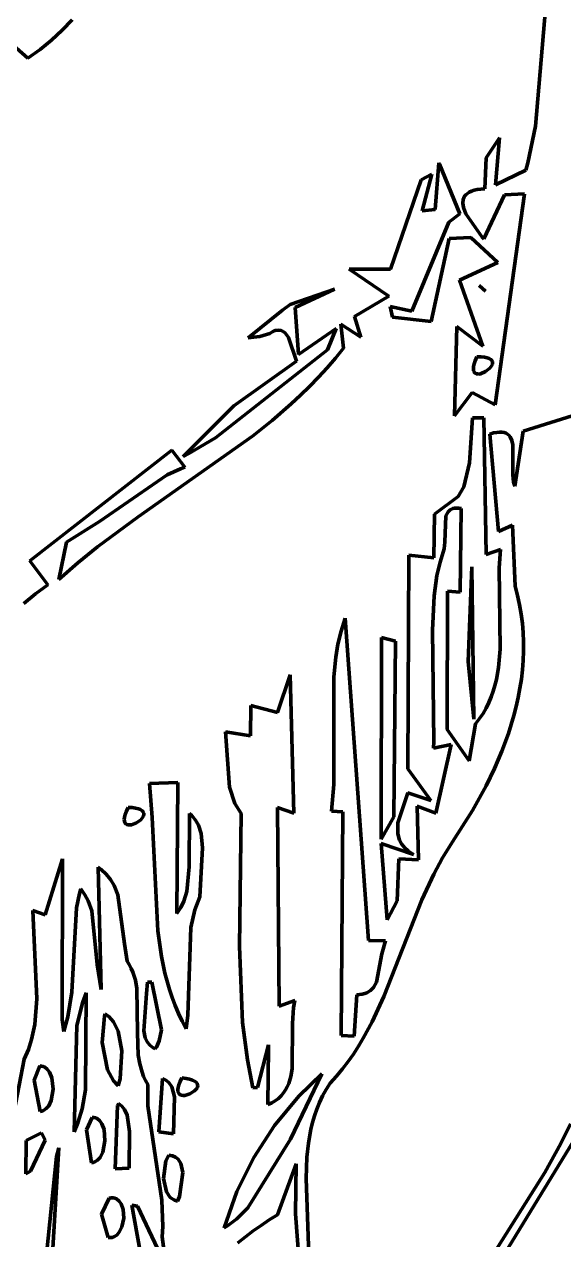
# Model space of a CAD drawing. Header units: millimetres. Extents: x 0 to 11.1, y 0 to 17.3.
# Drawn here: x 6.107 to 6.688, y 8.573 to 9.881 of the extents above; entities that cross this region are included whole.
import ezdxf

# ---------------------------------------------------------------- set-up
doc = ezdxf.new("R2010")
doc.units = ezdxf.units.MM
doc.layers.add('color#010101ff', color=7, linetype='CONTINUOUS', lineweight=100)
doc.layers.add('color#ffffffff', color=7, linetype='CONTINUOUS', lineweight=100)

msp = doc.modelspace()

# ---------------------------------------------------------------- linework, layer by layer
at = {"layer": 'color#010101ff'}
for p, q in [((6.6575, 9.7717), (6.6733, 9.9577)), ((6.1107, 9.8449), (6.0367, 9.9095)), ((6.1586, 9.8861), (6.1477, 9.8748)), ((6.1361, 9.8641), (6.1239, 9.8541)), ((6.1477, 9.8748), (6.1361, 9.8641)), ((6.1239, 9.8541), (6.1107, 9.8449)), ((6.6491, 9.732), (6.6575, 9.7717)), ((6.6041, 9.7376), (6.6187, 9.7589)), ((6.6187, 9.7589), (6.6144, 9.7085)), ((6.6028, 9.7042), (6.6041, 9.7376)), ((6.5341, 9.7139), (6.5456, 9.72)), ((6.5456, 9.72), (6.5352, 9.6805)), ((6.5495, 9.6821), (6.5534, 9.732)), ((6.5534, 9.732), (6.554, 9.7306)), ((6.554, 9.7306), (6.5759, 9.6771)), ((6.6144, 9.7085), (6.6469, 9.7242)), ((6.6469, 9.7242), (6.6491, 9.732)), ((6.5013, 9.6178), (6.5341, 9.7139)), ((6.5795, 9.6926), (6.5801, 9.6944)), ((6.5801, 9.6944), (6.5811, 9.6962)), ((6.5811, 9.6962), (6.5824, 9.6978)), ((6.5824, 9.6978), (6.5841, 9.6992)), ((6.5841, 9.6992), (6.5861, 9.7005)), ((6.5861, 9.7005), (6.5886, 9.7016)), ((6.5886, 9.7016), (6.5914, 9.7026)), ((6.5914, 9.7026), (6.5947, 9.7033)), ((6.5947, 9.7033), (6.5985, 9.7039)), ((6.5985, 9.7039), (6.6028, 9.7042)), ((6.6239, 9.6977), (6.6016, 9.6503)), ((6.6139, 9.4716), (6.6455, 9.6988)), ((6.6455, 9.6988), (6.6239, 9.6977)), ((6.5352, 9.6805), (6.5495, 9.6821)), ((6.5791, 9.6886), (6.5795, 9.6926)), ((6.5797, 9.6842), (6.5791, 9.6886)), ((6.5822, 9.6772), (6.5797, 9.6842)), ((6.5641, 9.6684), (6.5241, 9.5725)), ((6.5759, 9.6771), (6.5641, 9.6684)), ((6.6, 9.6522), (6.5822, 9.6772)), ((6.5451, 9.5614), (6.5646, 9.6506)), ((6.5646, 9.6506), (6.5877, 9.6518)), ((6.5877, 9.6518), (6.617, 9.6248)), ((6.6016, 9.6503), (6.6, 9.6522)), ((6.4569, 9.6177), (6.5013, 9.6178)), ((6.4995, 9.5885), (6.4569, 9.6177)), ((6.617, 9.6248), (6.5755, 9.6057)), ((6.5755, 9.6057), (6.6007, 9.5347)), ((6.3932, 9.5797), (6.4408, 9.5963)), ((6.4408, 9.5963), (6.3985, 9.5766)), ((6.4624, 9.5669), (6.4995, 9.5885)), ((6.5966, 9.6), (6.6035, 9.5939)), ((6.6007, 9.5964), (6.5966, 9.6)), ((6.6035, 9.5939), (6.6007, 9.5964)), ((6.385, 9.5736), (6.3932, 9.5797)), ((6.3985, 9.5766), (6.4023, 9.5259)), ((6.5241, 9.5725), (6.5008, 9.5776)), ((6.5008, 9.5776), (6.5034, 9.5662)), ((6.3481, 9.5438), (6.385, 9.5736)), ((6.4692, 9.5447), (6.4624, 9.5669)), ((6.5034, 9.5662), (6.5451, 9.5614)), ((6.3733, 9.5499), (6.3713, 9.5486)), ((6.3753, 9.5509), (6.3733, 9.5499)), ((6.3771, 9.5516), (6.3753, 9.5509)), ((6.3805, 9.5521), (6.3771, 9.5516)), ((6.3835, 9.5517), (6.3805, 9.5521)), ((6.3873, 9.5494), (6.3835, 9.5517)), ((6.3913, 9.5441), (6.3873, 9.5494)), ((6.4023, 9.5259), (6.4426, 9.5537)), ((6.4426, 9.5537), (6.4335, 9.5308)), ((6.4507, 9.5326), (6.4479, 9.5586)), ((6.4479, 9.5586), (6.4692, 9.5447)), ((6.5726, 9.556), (6.5702, 9.46)), ((6.6007, 9.5347), (6.5726, 9.556)), ((6.3606, 9.5454), (6.3481, 9.5438)), ((6.3713, 9.5486), (6.3606, 9.5454)), ((6.4001, 9.5186), (6.3913, 9.5441)), ((6.4335, 9.5308), (6.3128, 9.4362)), ((6.442, 9.5218), (6.4507, 9.5326)), ((6.5926, 9.5192), (6.5944, 9.5233)), ((6.5944, 9.5233), (6.5988, 9.5233)), ((6.5988, 9.5233), (6.6024, 9.523)), ((6.6024, 9.523), (6.6053, 9.5224)), ((6.3326, 9.4706), (6.4001, 9.5186)), ((6.4238, 9.5013), (6.433, 9.5114)), ((6.433, 9.5114), (6.442, 9.5218)), ((6.5906, 9.5104), (6.5908, 9.5128)), ((6.5908, 9.5084), (6.5906, 9.5104)), ((6.5908, 9.5128), (6.5914, 9.5157)), ((6.5914, 9.5157), (6.5926, 9.5192)), ((6.6082, 9.5111), (6.6035, 9.5074)), ((6.6053, 9.5224), (6.6076, 9.5216)), ((6.6076, 9.5216), (6.6093, 9.5206)), ((6.6103, 9.514), (6.6082, 9.5111)), ((6.6093, 9.5206), (6.6104, 9.5195)), ((6.611, 9.5155), (6.6103, 9.514)), ((6.6104, 9.5195), (6.6111, 9.5182)), ((6.6112, 9.5169), (6.611, 9.5155)), ((6.6111, 9.5182), (6.6112, 9.5169)), ((6.4142, 9.4915), (6.4238, 9.5013)), ((6.5914, 9.5069), (6.5908, 9.5084)), ((6.5923, 9.5059), (6.5914, 9.5069)), ((6.5935, 9.5052), (6.5923, 9.5059)), ((6.5949, 9.5049), (6.5935, 9.5052)), ((6.5964, 9.5048), (6.5949, 9.5049)), ((6.5981, 9.5051), (6.5964, 9.5048)), ((6.6035, 9.5074), (6.5981, 9.5051)), ((6.4044, 9.482), (6.4142, 9.4915)), ((6.5702, 9.46), (6.5893, 9.4849)), ((6.5893, 9.4849), (6.6139, 9.4716)), ((6.278, 9.4162), (6.3326, 9.4706)), ((6.3738, 9.455), (6.3944, 9.4728)), ((6.3944, 9.4728), (6.4044, 9.482)), ((6.5895, 9.4577), (6.5864, 9.4094)), ((6.6018, 9.4577), (6.5895, 9.4577)), ((6.6042, 9.3108), (6.6018, 9.4577)), ((6.7151, 9.4655), (6.6442, 9.4434)), ((6.3525, 9.438), (6.3738, 9.455)), ((6.2297, 9.3511), (6.3525, 9.438)), ((6.3128, 9.4362), (6.284, 9.4192)), ((6.6122, 9.4414), (6.6084, 9.4403)), ((6.6084, 9.4403), (6.6176, 9.3354)), ((6.6156, 9.4421), (6.6122, 9.4414)), ((6.6187, 9.4424), (6.6156, 9.4421)), ((6.6213, 9.4423), (6.6187, 9.4424)), ((6.6237, 9.4419), (6.6213, 9.4423)), ((6.6257, 9.4411), (6.6237, 9.4419)), ((6.6274, 9.4401), (6.6257, 9.4411)), ((6.6289, 9.4387), (6.6274, 9.4401)), ((6.6301, 9.4371), (6.6289, 9.4387)), ((6.6319, 9.4332), (6.6301, 9.4371)), ((6.6329, 9.4285), (6.6319, 9.4332)), ((6.6442, 9.4434), (6.6351, 9.384)), ((6.1127, 9.3039), (6.2657, 9.4229)), ((6.2657, 9.4229), (6.2799, 9.4046)), ((6.284, 9.4192), (6.278, 9.4162)), ((6.633, 9.3965), (6.6329, 9.4285)), ((6.5864, 9.4094), (6.5801, 9.3835)), ((6.2606, 9.3964), (6.188, 9.346)), ((6.275, 9.4028), (6.2606, 9.3964)), ((6.2799, 9.4046), (6.275, 9.4028)), ((6.6338, 9.3885), (6.633, 9.3965)), ((6.5801, 9.3835), (6.574, 9.3731)), ((6.6351, 9.384), (6.6338, 9.3885)), ((6.574, 9.3731), (6.5488, 9.3542)), ((6.5488, 9.3542), (6.548, 9.307)), ((6.561, 9.3523), (6.5632, 9.3567)), ((6.5632, 9.3567), (6.5654, 9.3588)), ((6.5654, 9.3588), (6.5685, 9.3601)), ((6.5685, 9.3601), (6.5703, 9.3605)), ((6.5703, 9.3605), (6.5724, 9.3606)), ((6.5724, 9.3606), (6.5747, 9.3604)), ((6.5747, 9.3604), (6.5773, 9.36)), ((6.5773, 9.36), (6.5764, 9.2701)), ((6.188, 9.346), (6.1525, 9.324)), ((6.1858, 9.3187), (6.2297, 9.3511)), ((6.5598, 9.3238), (6.561, 9.3523)), ((6.6176, 9.3354), (6.6328, 9.3422)), ((6.6328, 9.3422), (6.6354, 9.2766)), ((6.1525, 9.324), (6.1441, 9.2838)), ((6.1646, 9.3016), (6.1858, 9.3187)), ((6.5546, 9.3024), (6.5589, 9.3167)), ((6.5589, 9.3167), (6.5598, 9.3238)), ((6.6198, 9.3159), (6.6042, 9.3108)), ((6.6184, 9.2964), (6.6198, 9.3159)), ((6.1322, 9.278), (6.1127, 9.3039)), ((6.1441, 9.2838), (6.1646, 9.3016)), ((6.5209, 9.31), (6.52, 9.0801)), ((6.548, 9.307), (6.5209, 9.31)), ((6.5513, 9.288), (6.5546, 9.3024)), ((6.5482, 9.2661), (6.5513, 9.288)), ((6.5848, 9.1953), (6.5887, 9.2974)), ((6.5887, 9.2974), (6.591, 9.1334)), ((6.6194, 9.2087), (6.6184, 9.2964)), ((6.1189, 9.2684), (6.1322, 9.278)), ((6.6354, 9.2766), (6.6381, 9.2666)), ((6.1064, 9.258), (6.1189, 9.2684)), ((6.5464, 9.2291), (6.5482, 9.2661)), ((6.5628, 9.2712), (6.5624, 9.1224)), ((6.5764, 9.2701), (6.5628, 9.2712)), ((6.6381, 9.2666), (6.6403, 9.2566)), ((6.6403, 9.2566), (6.642, 9.2465)), ((6.4526, 9.242), (6.4481, 9.2282)), ((6.4777, 8.8951), (6.4526, 9.242)), ((6.642, 9.2465), (6.6433, 9.2365)), ((6.6433, 9.2365), (6.6441, 9.2265)), ((6.4481, 9.2282), (6.4447, 9.2142)), ((6.548, 9.1095), (6.5464, 9.2291)), ((6.6441, 9.2265), (6.6445, 9.2165)), ((6.4447, 9.2142), (6.4423, 9.2001)), ((6.4916, 9.2212), (6.4911, 9.0044)), ((6.5066, 9.2172), (6.4916, 9.2212)), ((6.505, 9.0284), (6.5066, 9.2172)), ((6.6445, 9.2165), (6.6445, 9.2065)), ((6.4423, 9.2001), (6.4401, 9.1788)), ((6.6176, 9.1889), (6.6194, 9.2087)), ((6.6441, 9.1965), (6.6433, 9.1865)), ((6.6445, 9.2065), (6.6441, 9.1965)), ((6.591, 9.1334), (6.5848, 9.1953)), ((6.6153, 9.176), (6.6176, 9.1889)), ((6.6433, 9.1865), (6.6422, 9.1766)), ((6.3931, 9.1811), (6.3797, 9.1406)), ((6.397, 9.0324), (6.3931, 9.1811)), ((6.4401, 9.1788), (6.4401, 9.0632)), ((6.6119, 9.1634), (6.6137, 9.1697)), ((6.6137, 9.1697), (6.6153, 9.176)), ((6.6422, 9.1766), (6.6406, 9.1667)), ((6.6071, 9.1513), (6.6097, 9.1573)), ((6.6097, 9.1573), (6.6119, 9.1634)), ((6.6388, 9.1568), (6.6366, 9.147)), ((6.6406, 9.1667), (6.6388, 9.1568)), ((6.3507, 9.1481), (6.3505, 9.1155)), ((6.3797, 9.1406), (6.3507, 9.1481)), ((6.6009, 9.1396), (6.6042, 9.1454)), ((6.6042, 9.1454), (6.6071, 9.1513)), ((6.6366, 9.147), (6.6341, 9.1373)), ((6.5929, 9.1284), (6.5971, 9.134)), ((6.5971, 9.134), (6.6009, 9.1396)), ((6.6341, 9.1373), (6.6282, 9.118)), ((6.3505, 9.1155), (6.3235, 9.1197)), ((6.3235, 9.1197), (6.3277, 9.0601)), ((6.5624, 9.1224), (6.5858, 9.0885)), ((6.5858, 9.0885), (6.5929, 9.1284)), ((6.6282, 9.118), (6.6211, 9.0989)), ((6.5474, 9.1021), (6.548, 9.1095)), ((6.5666, 9.1063), (6.5474, 9.1021)), ((6.5501, 9.0324), (6.5666, 9.1063)), ((6.6211, 9.0989), (6.6132, 9.0802)), ((6.52, 9.0801), (6.5446, 9.0459)), ((6.6132, 9.0802), (6.6043, 9.0618)), ((6.2722, 9.0651), (6.2417, 9.0643)), ((6.2713, 8.9241), (6.2722, 9.0651)), ((6.2417, 9.0643), (6.2445, 9.0275)), ((6.3277, 9.0601), (6.3336, 9.0425)), ((6.4401, 9.0632), (6.4376, 9.0345)), ((6.5198, 9.0542), (6.5092, 9.0218)), ((6.5446, 9.0459), (6.5198, 9.0542)), ((6.6043, 9.0618), (6.5897, 9.0351)), ((6.3336, 9.0425), (6.3404, 9.0317)), ((6.5315, 8.9821), (6.5301, 9.0396)), ((6.5301, 9.0396), (6.5501, 9.0324)), ((6.2148, 9.028), (6.2146, 9.0255)), ((6.2156, 9.0309), (6.2148, 9.028)), ((6.2168, 9.0344), (6.2156, 9.0309)), ((6.2187, 9.0385), (6.2168, 9.0344)), ((6.2231, 9.0382), (6.2187, 9.0385)), ((6.2268, 9.0377), (6.2231, 9.0382)), ((6.2298, 9.0369), (6.2268, 9.0377)), ((6.2321, 9.036), (6.2298, 9.0369)), ((6.2338, 9.0349), (6.2321, 9.036)), ((6.2325, 9.0252), (6.2347, 9.028)), ((6.235, 9.0336), (6.2338, 9.0349)), ((6.2347, 9.028), (6.2354, 9.0295)), ((6.2356, 9.0323), (6.235, 9.0336)), ((6.2354, 9.0295), (6.2357, 9.0309)), ((6.2357, 9.0309), (6.2356, 9.0323)), ((6.2445, 9.0275), (6.2506, 8.9056)), ((6.2848, 9.032), (6.2846, 8.9744)), ((6.2873, 9.0297), (6.2848, 9.032)), ((6.2914, 9.0247), (6.2873, 9.0297)), ((6.3404, 9.0317), (6.3388, 8.8886)), ((6.3814, 8.8244), (6.3797, 9.0382)), ((6.3797, 9.0382), (6.397, 9.0324)), ((6.4376, 9.0345), (6.4499, 9.0335)), ((6.4499, 9.0335), (6.448, 8.793)), ((6.4911, 9.0044), (6.505, 9.0284)), ((6.5897, 9.0351), (6.5682, 9.0012)), ((6.2146, 9.0255), (6.2148, 9.0235)), ((6.2148, 9.0235), (6.2153, 9.0219)), ((6.2153, 9.0219), (6.2162, 9.0208)), ((6.2162, 9.0208), (6.2174, 9.02)), ((6.2174, 9.02), (6.2188, 9.0196)), ((6.2188, 9.0196), (6.2204, 9.0195)), ((6.2204, 9.0195), (6.2222, 9.0197)), ((6.2222, 9.0197), (6.2277, 9.0217)), ((6.2277, 9.0217), (6.2325, 9.0252)), ((6.2945, 9.0193), (6.2914, 9.0247)), ((6.2974, 9.0105), (6.2945, 9.0193)), ((6.5092, 9.0218), (6.509, 9.01)), ((6.2989, 8.9948), (6.2974, 9.0105)), ((6.5259, 8.9877), (6.4911, 8.9996)), ((6.4911, 8.9996), (6.4976, 8.9174)), ((6.509, 9.01), (6.5109, 9.0033)), ((6.5109, 9.0033), (6.5131, 8.9991)), ((6.5682, 9.0012), (6.5627, 8.9928)), ((6.296, 8.9421), (6.2989, 8.9948)), ((6.5131, 8.9991), (6.5163, 8.9951)), ((6.5163, 8.9951), (6.5206, 8.9913)), ((6.5206, 8.9913), (6.5259, 8.9877)), ((6.5627, 8.9928), (6.5574, 8.9841)), ((6.1482, 8.983), (6.1294, 8.9227)), ((6.1476, 8.8102), (6.1482, 8.983)), ((6.1895, 8.9717), (6.1863, 8.9741)), ((6.1863, 8.9741), (6.1897, 8.8425)), ((6.2846, 8.9744), (6.282, 8.9481)), ((6.5085, 8.9378), (6.5102, 8.9832)), ((6.5102, 8.9832), (6.5315, 8.9821)), ((6.5574, 8.9841), (6.5478, 8.9664)), ((6.1952, 8.9665), (6.1895, 8.9717)), ((6.1999, 8.9607), (6.1952, 8.9665)), ((6.2036, 8.9545), (6.1999, 8.9607)), ((6.5478, 8.9664), (6.5349, 8.9389)), ((6.1677, 8.9509), (6.1662, 8.9458)), ((6.1722, 8.9444), (6.1677, 8.9509)), ((6.2078, 8.9444), (6.2036, 8.9545)), ((6.282, 8.9481), (6.2786, 8.9375)), ((6.1662, 8.9458), (6.163, 8.9302)), ((6.1758, 8.9377), (6.1722, 8.9444)), ((6.1796, 8.927), (6.1758, 8.9377)), ((6.2148, 8.8915), (6.2078, 8.9444)), ((6.2786, 8.9375), (6.2754, 8.9307)), ((6.2907, 8.9281), (6.296, 8.9421)), ((6.5349, 8.9389), (6.494, 8.8349)), ((6.4976, 8.9174), (6.5085, 8.9378)), ((6.1294, 8.9227), (6.1162, 8.9276)), ((6.1162, 8.9276), (6.1205, 8.8324)), ((6.163, 8.9302), (6.1581, 8.8394)), ((6.1853, 8.8692), (6.1796, 8.927)), ((6.2754, 8.9307), (6.2713, 8.9241)), ((6.2864, 8.909), (6.2907, 8.9281)), ((6.283, 8.8149), (6.2864, 8.909)), ((6.2506, 8.9056), (6.2546, 8.8781)), ((6.4959, 8.8948), (6.4777, 8.8951)), ((6.2176, 8.8731), (6.2148, 8.8915)), ((6.3388, 8.8886), (6.342, 8.807)), ((6.4919, 8.8809), (6.4959, 8.8948)), ((6.1897, 8.8425), (6.1853, 8.8692)), ((6.22, 8.8692), (6.2176, 8.8731)), ((6.2221, 8.8652), (6.22, 8.8692)), ((6.2546, 8.8781), (6.2584, 8.8601)), ((6.4862, 8.8504), (6.4919, 8.8809)), ((6.2239, 8.861), (6.2221, 8.8652)), ((6.2265, 8.8524), (6.2239, 8.861)), ((6.2584, 8.8601), (6.2632, 8.8424)), ((6.2282, 8.8435), (6.2265, 8.8524)), ((6.2287, 8.7959), (6.2282, 8.8435)), ((6.2395, 8.8503), (6.2385, 8.8381)), ((6.2441, 8.8505), (6.2395, 8.8503)), ((6.2545, 8.7992), (6.2441, 8.8505)), ((6.4797, 8.8413), (6.4829, 8.8445)), ((6.4829, 8.8445), (6.4862, 8.8504)), ((6.1205, 8.8324), (6.1181, 8.8047)), ((6.1581, 8.8394), (6.1539, 8.8129)), ((6.1698, 8.829), (6.1735, 8.8388)), ((6.1735, 8.8388), (6.1727, 8.7343)), ((6.2385, 8.8381), (6.2356, 8.7979)), ((6.2632, 8.8424), (6.2661, 8.8337)), ((6.2661, 8.8337), (6.2694, 8.8252)), ((6.3982, 8.8306), (6.3814, 8.8244)), ((6.3967, 8.8229), (6.3982, 8.8306)), ((6.4623, 8.7924), (6.4649, 8.8367)), ((6.4649, 8.8367), (6.468, 8.8369)), ((6.468, 8.8369), (6.4709, 8.8373)), ((6.4709, 8.8373), (6.4735, 8.838)), ((6.4735, 8.838), (6.4758, 8.8389)), ((6.4758, 8.8389), (6.4797, 8.8413)), ((6.494, 8.8349), (6.4814, 8.8076)), ((6.1633, 8.8038), (6.1698, 8.829)), ((6.2694, 8.8252), (6.273, 8.8167)), ((6.273, 8.8167), (6.2769, 8.8084)), ((6.3956, 8.806), (6.3967, 8.8229)), ((6.1181, 8.8047), (6.1146, 8.7885)), ((6.1493, 8.7974), (6.1476, 8.8102)), ((6.1539, 8.8129), (6.1493, 8.7974)), ((6.1605, 8.6892), (6.1633, 8.8038)), ((6.1907, 8.7853), (6.1934, 8.8139)), ((6.1934, 8.8139), (6.194, 8.8163)), ((6.194, 8.8163), (6.198, 8.8134)), ((6.198, 8.8134), (6.203, 8.8075)), ((6.203, 8.8075), (6.2079, 8.7975)), ((6.2769, 8.8084), (6.2813, 8.8002)), ((6.2813, 8.8002), (6.283, 8.8149)), ((6.342, 8.807), (6.3471, 8.7666)), ((6.3954, 8.757), (6.3956, 8.806)), ((6.4814, 8.8076), (6.4719, 8.79)), ((6.2079, 8.7975), (6.2121, 8.7766)), ((6.2297, 8.7718), (6.2287, 8.7959)), ((6.2356, 8.7979), (6.2372, 8.7905)), ((6.2372, 8.7905), (6.2392, 8.7862)), ((6.2523, 8.7871), (6.2545, 8.7992)), ((6.448, 8.793), (6.4623, 8.7924)), ((6.1113, 8.778), (6.1069, 8.7676)), ((6.1146, 8.7885), (6.1113, 8.778)), ((6.1965, 8.7559), (6.1907, 8.7853)), ((6.2392, 8.7862), (6.242, 8.7826)), ((6.242, 8.7826), (6.2456, 8.7797)), ((6.2456, 8.7797), (6.2478, 8.7785)), ((6.2478, 8.7785), (6.2492, 8.7805)), ((6.2492, 8.7805), (6.2523, 8.7871)), ((6.3579, 8.7368), (6.3698, 8.7829)), ((6.3697, 8.7793), (6.3692, 8.7186)), ((6.3698, 8.7829), (6.3697, 8.7793)), ((6.4668, 8.7814), (6.4614, 8.773)), ((6.4719, 8.79), (6.4668, 8.7814)), ((6.1069, 8.7676), (6.0959, 8.7116)), ((6.2121, 8.7766), (6.2101, 8.7462)), ((6.2312, 8.7625), (6.2297, 8.7718)), ((6.3471, 8.7666), (6.3529, 8.7365)), ((6.4556, 8.7649), (6.4495, 8.7569)), ((6.4614, 8.773), (6.4556, 8.7649)), ((6.1174, 8.745), (6.1236, 8.7602)), ((6.1236, 8.7602), (6.1255, 8.7601)), ((6.1255, 8.7601), (6.1272, 8.7597)), ((6.1272, 8.7597), (6.1289, 8.759)), ((6.1289, 8.759), (6.1317, 8.7567)), ((6.1317, 8.7567), (6.134, 8.7535)), ((6.134, 8.7535), (6.1365, 8.7474)), ((6.2029, 8.7441), (6.1965, 8.7559)), ((6.2337, 8.7533), (6.2312, 8.7625)), ((6.2354, 8.7489), (6.2337, 8.7533)), ((6.3937, 8.6815), (6.4273, 8.7518)), ((6.394, 8.7488), (6.3954, 8.757)), ((6.4273, 8.7518), (6.4026, 8.7277)), ((6.4495, 8.7569), (6.443, 8.7492)), ((6.1239, 8.7113), (6.1174, 8.745)), ((6.1365, 8.7474), (6.1379, 8.7351)), ((6.2079, 8.7387), (6.2029, 8.7441)), ((6.2101, 8.7462), (6.2079, 8.7387)), ((6.2374, 8.7445), (6.2354, 8.7489)), ((6.2398, 8.7402), (6.2374, 8.7445)), ((6.2399, 8.7173), (6.2398, 8.7402)), ((6.2558, 8.7467), (6.2517, 8.6894)), ((6.2594, 8.745), (6.2558, 8.7467)), ((6.2624, 8.7425), (6.2594, 8.745)), ((6.2658, 8.7376), (6.2624, 8.7425)), ((6.2733, 8.74), (6.2725, 8.7371)), ((6.2747, 8.7433), (6.2733, 8.74)), ((6.2767, 8.7472), (6.2747, 8.7433)), ((6.2812, 8.7466), (6.2767, 8.7472)), ((6.2849, 8.7459), (6.2812, 8.7466)), ((6.2879, 8.7449), (6.2849, 8.7459)), ((6.2902, 8.7439), (6.2879, 8.7449)), ((6.2919, 8.7427), (6.2902, 8.7439)), ((6.293, 8.7414), (6.2919, 8.7427)), ((6.2935, 8.74), (6.293, 8.7414)), ((6.2933, 8.7373), (6.2936, 8.7387)), ((6.2936, 8.7387), (6.2935, 8.74)), ((6.3901, 8.7376), (6.3917, 8.7412)), ((6.3917, 8.7412), (6.394, 8.7488)), ((6.4362, 8.7417), (6.4319, 8.7348)), ((6.443, 8.7492), (6.4362, 8.7417)), ((6.1379, 8.7351), (6.136, 8.7231)), ((6.1727, 8.7343), (6.1691, 8.7139)), ((6.2688, 8.7271), (6.2658, 8.7376)), ((6.2675, 8.6872), (6.2688, 8.7271)), ((6.2725, 8.7371), (6.2722, 8.7347)), ((6.2722, 8.7347), (6.2723, 8.7327)), ((6.2723, 8.7327), (6.2728, 8.7311)), ((6.2728, 8.7311), (6.2737, 8.73)), ((6.2737, 8.73), (6.2748, 8.7291)), ((6.2748, 8.7291), (6.2763, 8.7286)), ((6.2763, 8.7286), (6.2779, 8.7284)), ((6.2779, 8.7284), (6.2796, 8.7285)), ((6.2796, 8.7285), (6.2852, 8.7301)), ((6.2852, 8.7301), (6.2902, 8.7333)), ((6.2902, 8.7333), (6.2926, 8.7359)), ((6.2926, 8.7359), (6.2933, 8.7373)), ((6.3529, 8.7365), (6.3579, 8.7368)), ((6.4026, 8.7277), (6.3764, 8.6961)), ((6.3772, 8.7228), (6.3805, 8.7253)), ((6.3805, 8.7253), (6.3834, 8.7281)), ((6.3834, 8.7281), (6.386, 8.7311)), ((6.386, 8.7311), (6.3882, 8.7343)), ((6.3882, 8.7343), (6.3901, 8.7376)), ((6.4281, 8.7279), (6.4248, 8.7209)), ((6.4319, 8.7348), (6.4281, 8.7279)), ((6.7285, 8.7289), (6.5863, 8.4962)), ((6.1276, 8.7122), (6.1258, 8.7116)), ((6.1306, 8.7142), (6.1276, 8.7122)), ((6.1332, 8.7172), (6.1306, 8.7142)), ((6.136, 8.7231), (6.1332, 8.7172)), ((6.1691, 8.7139), (6.1645, 8.699)), ((6.2047, 8.6494), (6.2072, 8.7176)), ((6.2072, 8.7176), (6.2082, 8.7198)), ((6.2082, 8.7198), (6.2118, 8.7169)), ((6.2118, 8.7169), (6.2147, 8.7133)), ((6.2147, 8.7133), (6.2176, 8.7071)), ((6.255, 8.6158), (6.2399, 8.7173)), ((6.3692, 8.7186), (6.3734, 8.7206)), ((6.3734, 8.7206), (6.3772, 8.7228)), ((6.4218, 8.7138), (6.4193, 8.7066)), ((6.4248, 8.7209), (6.4218, 8.7138)), ((6.1258, 8.7116), (6.1239, 8.7113)), ((6.1645, 8.699), (6.1605, 8.6892)), ((6.1739, 8.6914), (6.1799, 8.7047)), ((6.1799, 8.7047), (6.1819, 8.7046)), ((6.1819, 8.7046), (6.1837, 8.7042)), ((6.1837, 8.7042), (6.1853, 8.7035)), ((6.1853, 8.7035), (6.1882, 8.7012)), ((6.1882, 8.7012), (6.1905, 8.698)), ((6.2176, 8.7071), (6.2201, 8.6897)), ((6.4172, 8.6994), (6.4154, 8.692)), ((6.4193, 8.7066), (6.4172, 8.6994)), ((6.1089, 8.6801), (6.1255, 8.6882)), ((6.1255, 8.6882), (6.1293, 8.6802)), ((6.1791, 8.656), (6.1739, 8.6914)), ((6.1905, 8.698), (6.1928, 8.6918)), ((6.1928, 8.6918), (6.1938, 8.6795)), ((6.2201, 8.6897), (6.22, 8.6503)), ((6.2517, 8.6894), (6.2675, 8.6872)), ((6.3764, 8.6961), (6.354, 8.6617)), ((6.4154, 8.692), (6.4128, 8.6772)), ((6.6846, 8.6767), (6.695, 8.6979)), ((6.1084, 8.6439), (6.1089, 8.6801)), ((6.1293, 8.6802), (6.1137, 8.6469)), ((6.1938, 8.6795), (6.1915, 8.6675)), ((6.3476, 8.6074), (6.3937, 8.6815)), ((6.4128, 8.6772), (6.4112, 8.6621)), ((6.6675, 8.6456), (6.6846, 8.6767)), ((6.1282, 8.5307), (6.1415, 8.6626)), ((6.1442, 8.6721), (6.1357, 8.5297)), ((6.1415, 8.6626), (6.1442, 8.6721)), ((6.1885, 8.6616), (6.1859, 8.6587)), ((6.1915, 8.6675), (6.1885, 8.6616)), ((6.2626, 8.6642), (6.2593, 8.6579)), ((6.2666, 8.6636), (6.2626, 8.6642)), ((6.2699, 8.6621), (6.2666, 8.6636)), ((6.2725, 8.6599), (6.2699, 8.6621)), ((6.2753, 8.6553), (6.2725, 8.6599)), ((6.354, 8.6617), (6.3359, 8.6249)), ((6.4112, 8.6621), (6.4105, 8.6392)), ((6.1137, 8.6469), (6.1084, 8.6439)), ((6.181, 8.6562), (6.1791, 8.656)), ((6.1828, 8.6568), (6.181, 8.6562)), ((6.1859, 8.6587), (6.1828, 8.6568)), ((6.22, 8.6503), (6.2047, 8.6494)), ((6.2593, 8.6579), (6.2567, 8.6389)), ((6.2775, 8.6454), (6.2753, 8.6553)), ((6.3998, 8.6549), (6.3796, 8.5999)), ((6.3988, 8.6011), (6.3998, 8.6549)), ((6.2567, 8.6389), (6.2599, 8.6246)), ((6.2739, 8.6195), (6.2775, 8.6454)), ((6.4105, 8.6392), (6.4138, 8.5462)), ((6.5851, 8.5149), (6.6675, 8.6456)), ((6.2599, 8.6246), (6.2641, 8.6185)), ((6.3359, 8.6249), (6.3221, 8.5859)), ((6.1902, 8.6005), (6.1983, 8.6178)), ((6.1983, 8.6178), (6.2005, 8.6182)), ((6.2005, 8.6182), (6.2026, 8.6181)), ((6.2026, 8.6181), (6.2044, 8.6177)), ((6.2044, 8.6177), (6.2061, 8.617)), ((6.2061, 8.617), (6.209, 8.6148)), ((6.209, 8.6148), (6.2113, 8.6116)), ((6.2113, 8.6116), (6.2134, 8.6056)), ((6.2318, 8.5604), (6.2226, 8.6103)), ((6.2226, 8.6103), (6.2289, 8.6091)), ((6.2289, 8.6091), (6.2597, 8.5438)), ((6.2561, 8.5875), (6.255, 8.6158)), ((6.2641, 8.6185), (6.2685, 8.6156)), ((6.2685, 8.6156), (6.272, 8.6147)), ((6.272, 8.6147), (6.2739, 8.6195)), ((6.3359, 8.5957), (6.3476, 8.6074)), ((6.1973, 8.5757), (6.1902, 8.6005)), ((6.214, 8.5962), (6.2121, 8.587)), ((6.2134, 8.6056), (6.214, 8.5962)), ((6.3258, 8.5882), (6.3359, 8.5957)), ((6.3707, 8.5944), (6.362, 8.5886)), ((6.3796, 8.5999), (6.3707, 8.5944)), ((6.4122, 8.4335), (6.3988, 8.6011)), ((6.2092, 8.5812), (6.2065, 8.5782)), ((6.2121, 8.587), (6.2092, 8.5812)), ((6.2553, 8.5761), (6.2561, 8.5875)), ((6.3221, 8.5859), (6.3258, 8.5882)), ((6.3534, 8.5826), (6.337, 8.5699)), ((6.362, 8.5886), (6.3534, 8.5826)), ((6.1994, 8.5755), (6.1973, 8.5757)), ((6.2014, 8.5757), (6.1994, 8.5755)), ((6.2032, 8.5763), (6.2014, 8.5757)), ((6.2065, 8.5782), (6.2032, 8.5763)), ((6.2597, 8.5438), (6.2553, 8.5761))]:
    msp.add_line(p, q, dxfattribs=at)
at = {"layer": 'color#ffffffff'}
for p, q in [((6.6733, 9.9577), (6.6575, 9.7717)), ((6.0367, 9.9095), (6.1107, 9.8449)), ((6.1477, 9.8748), (6.1586, 9.8861)), ((6.1239, 9.8541), (6.1361, 9.8641)), ((6.1361, 9.8641), (6.1477, 9.8748)), ((6.1107, 9.8449), (6.1239, 9.8541)), ((6.6575, 9.7717), (6.6491, 9.732)), ((6.6187, 9.7589), (6.6041, 9.7376)), ((6.6144, 9.7085), (6.6187, 9.7589)), ((6.6041, 9.7376), (6.6028, 9.7042)), ((6.5456, 9.72), (6.5341, 9.7139)), ((6.5352, 9.6805), (6.5456, 9.72)), ((6.5534, 9.732), (6.5495, 9.6821)), ((6.554, 9.7306), (6.5534, 9.732)), ((6.5759, 9.6771), (6.554, 9.7306)), ((6.6469, 9.7242), (6.6144, 9.7085)), ((6.6491, 9.732), (6.6469, 9.7242)), ((6.5341, 9.7139), (6.5013, 9.6178)), ((6.5801, 9.6944), (6.5795, 9.6926)), ((6.5811, 9.6962), (6.5801, 9.6944)), ((6.5824, 9.6978), (6.5811, 9.6962)), ((6.5841, 9.6992), (6.5824, 9.6978)), ((6.5861, 9.7005), (6.5841, 9.6992)), ((6.5886, 9.7016), (6.5861, 9.7005)), ((6.5914, 9.7026), (6.5886, 9.7016)), ((6.5947, 9.7033), (6.5914, 9.7026)), ((6.5985, 9.7039), (6.5947, 9.7033)), ((6.6028, 9.7042), (6.5985, 9.7039)), ((6.6016, 9.6503), (6.6239, 9.6977)), ((6.6455, 9.6988), (6.6139, 9.4716)), ((6.6239, 9.6977), (6.6455, 9.6988)), ((6.5495, 9.6821), (6.5352, 9.6805)), ((6.5795, 9.6926), (6.5791, 9.6886)), ((6.5791, 9.6886), (6.5797, 9.6842)), ((6.5797, 9.6842), (6.5822, 9.6772)), ((6.5241, 9.5725), (6.5641, 9.6684)), ((6.5641, 9.6684), (6.5759, 9.6771)), ((6.5822, 9.6772), (6.6, 9.6522)), ((6.5646, 9.6506), (6.5451, 9.5614)), ((6.5877, 9.6518), (6.5646, 9.6506)), ((6.617, 9.6248), (6.5877, 9.6518)), ((6.6, 9.6522), (6.6016, 9.6503)), ((6.5013, 9.6178), (6.4569, 9.6177)), ((6.4569, 9.6177), (6.4995, 9.5885)), ((6.5755, 9.6057), (6.617, 9.6248)), ((6.6007, 9.5347), (6.5755, 9.6057)), ((6.4408, 9.5963), (6.3932, 9.5797)), ((6.3985, 9.5766), (6.4408, 9.5963)), ((6.4995, 9.5885), (6.4624, 9.5669)), ((6.5966, 9.6), (6.6007, 9.5964)), ((6.6035, 9.5939), (6.5966, 9.6)), ((6.6007, 9.5964), (6.6035, 9.5939)), ((6.3932, 9.5797), (6.385, 9.5736)), ((6.4023, 9.5259), (6.3985, 9.5766)), ((6.5034, 9.5662), (6.5008, 9.5776)), ((6.5008, 9.5776), (6.5241, 9.5725)), ((6.385, 9.5736), (6.3481, 9.5438)), ((6.4624, 9.5669), (6.4692, 9.5447)), ((6.5451, 9.5614), (6.5034, 9.5662)), ((6.3713, 9.5486), (6.3733, 9.5499)), ((6.3733, 9.5499), (6.3753, 9.5509)), ((6.3753, 9.5509), (6.3771, 9.5516)), ((6.3771, 9.5516), (6.3805, 9.5521)), ((6.3805, 9.5521), (6.3835, 9.5517)), ((6.3835, 9.5517), (6.3873, 9.5494)), ((6.3873, 9.5494), (6.3913, 9.5441)), ((6.4426, 9.5537), (6.4023, 9.5259)), ((6.4335, 9.5308), (6.4426, 9.5537)), ((6.4692, 9.5447), (6.4479, 9.5586)), ((6.4479, 9.5586), (6.4507, 9.5326)), ((6.5702, 9.46), (6.5726, 9.556)), ((6.5726, 9.556), (6.6007, 9.5347)), ((6.3481, 9.5438), (6.3606, 9.5454)), ((6.3606, 9.5454), (6.3713, 9.5486)), ((6.3913, 9.5441), (6.4001, 9.5186)), ((6.3128, 9.4362), (6.4335, 9.5308)), ((6.4507, 9.5326), (6.442, 9.5218)), ((6.5944, 9.5233), (6.5926, 9.5192)), ((6.5988, 9.5233), (6.5944, 9.5233)), ((6.6024, 9.523), (6.5988, 9.5233)), ((6.6053, 9.5224), (6.6024, 9.523)), ((6.4001, 9.5186), (6.3326, 9.4706)), ((6.433, 9.5114), (6.4238, 9.5013)), ((6.442, 9.5218), (6.433, 9.5114)), ((6.5908, 9.5128), (6.5906, 9.5104)), ((6.5906, 9.5104), (6.5908, 9.5084)), ((6.5914, 9.5157), (6.5908, 9.5128)), ((6.5926, 9.5192), (6.5914, 9.5157)), ((6.6035, 9.5074), (6.6082, 9.5111)), ((6.6076, 9.5216), (6.6053, 9.5224)), ((6.6093, 9.5206), (6.6076, 9.5216)), ((6.6082, 9.5111), (6.6103, 9.514)), ((6.6104, 9.5195), (6.6093, 9.5206)), ((6.6103, 9.514), (6.611, 9.5155)), ((6.6111, 9.5182), (6.6104, 9.5195)), ((6.611, 9.5155), (6.6112, 9.5169)), ((6.6112, 9.5169), (6.6111, 9.5182)), ((6.4238, 9.5013), (6.4142, 9.4915)), ((6.5908, 9.5084), (6.5914, 9.5069)), ((6.5914, 9.5069), (6.5923, 9.5059)), ((6.5923, 9.5059), (6.5935, 9.5052)), ((6.5935, 9.5052), (6.5949, 9.5049)), ((6.5949, 9.5049), (6.5964, 9.5048)), ((6.5964, 9.5048), (6.5981, 9.5051)), ((6.5981, 9.5051), (6.6035, 9.5074)), ((6.4142, 9.4915), (6.4044, 9.482)), ((6.5893, 9.4849), (6.5702, 9.46)), ((6.6139, 9.4716), (6.5893, 9.4849)), ((6.3326, 9.4706), (6.278, 9.4162)), ((6.3944, 9.4728), (6.3738, 9.455)), ((6.4044, 9.482), (6.3944, 9.4728)), ((6.5864, 9.4094), (6.5895, 9.4577)), ((6.5895, 9.4577), (6.6018, 9.4577)), ((6.6018, 9.4577), (6.6042, 9.3108)), ((6.6442, 9.4434), (6.7151, 9.4655)), ((6.3738, 9.455), (6.3525, 9.438)), ((6.3525, 9.438), (6.2297, 9.3511)), ((6.284, 9.4192), (6.3128, 9.4362)), ((6.6084, 9.4403), (6.6122, 9.4414)), ((6.6176, 9.3354), (6.6084, 9.4403)), ((6.6122, 9.4414), (6.6156, 9.4421)), ((6.6156, 9.4421), (6.6187, 9.4424)), ((6.6187, 9.4424), (6.6213, 9.4423)), ((6.6213, 9.4423), (6.6237, 9.4419)), ((6.6237, 9.4419), (6.6257, 9.4411)), ((6.6257, 9.4411), (6.6274, 9.4401)), ((6.6274, 9.4401), (6.6289, 9.4387)), ((6.6289, 9.4387), (6.6301, 9.4371)), ((6.6301, 9.4371), (6.6319, 9.4332)), ((6.6319, 9.4332), (6.6329, 9.4285)), ((6.6351, 9.384), (6.6442, 9.4434)), ((6.2657, 9.4229), (6.1127, 9.3039)), ((6.2799, 9.4046), (6.2657, 9.4229)), ((6.278, 9.4162), (6.284, 9.4192)), ((6.6329, 9.4285), (6.633, 9.3965)), ((6.5801, 9.3835), (6.5864, 9.4094)), ((6.188, 9.346), (6.2606, 9.3964)), ((6.2606, 9.3964), (6.275, 9.4028)), ((6.275, 9.4028), (6.2799, 9.4046)), ((6.633, 9.3965), (6.6338, 9.3885)), ((6.574, 9.3731), (6.5801, 9.3835)), ((6.6338, 9.3885), (6.6351, 9.384)), ((6.5488, 9.3542), (6.574, 9.3731)), ((6.548, 9.307), (6.5488, 9.3542)), ((6.5632, 9.3567), (6.561, 9.3523)), ((6.5654, 9.3588), (6.5632, 9.3567)), ((6.5685, 9.3601), (6.5654, 9.3588)), ((6.5703, 9.3605), (6.5685, 9.3601)), ((6.5724, 9.3606), (6.5703, 9.3605)), ((6.5747, 9.3604), (6.5724, 9.3606)), ((6.5773, 9.36), (6.5747, 9.3604)), ((6.5764, 9.2701), (6.5773, 9.36)), ((6.1525, 9.324), (6.188, 9.346)), ((6.2297, 9.3511), (6.1858, 9.3187)), ((6.561, 9.3523), (6.5598, 9.3238)), ((6.6328, 9.3422), (6.6176, 9.3354)), ((6.6354, 9.2766), (6.6328, 9.3422)), ((6.1441, 9.2838), (6.1525, 9.324)), ((6.1858, 9.3187), (6.1646, 9.3016)), ((6.5589, 9.3167), (6.5546, 9.3024)), ((6.5598, 9.3238), (6.5589, 9.3167)), ((6.6042, 9.3108), (6.6198, 9.3159)), ((6.6198, 9.3159), (6.6184, 9.2964)), ((6.1127, 9.3039), (6.1322, 9.278)), ((6.1646, 9.3016), (6.1441, 9.2838)), ((6.52, 9.0801), (6.5209, 9.31)), ((6.5209, 9.31), (6.548, 9.307)), ((6.5546, 9.3024), (6.5513, 9.288)), ((6.5513, 9.288), (6.5482, 9.2661)), ((6.5887, 9.2974), (6.5848, 9.1953)), ((6.591, 9.1334), (6.5887, 9.2974)), ((6.6184, 9.2964), (6.6194, 9.2087)), ((6.1322, 9.278), (6.1189, 9.2684)), ((6.6381, 9.2666), (6.6354, 9.2766)), ((6.1189, 9.2684), (6.1064, 9.258)), ((6.5482, 9.2661), (6.5464, 9.2291)), ((6.5624, 9.1224), (6.5628, 9.2712)), ((6.5628, 9.2712), (6.5764, 9.2701)), ((6.6403, 9.2566), (6.6381, 9.2666)), ((6.642, 9.2465), (6.6403, 9.2566)), ((6.4481, 9.2282), (6.4526, 9.242)), ((6.4526, 9.242), (6.4777, 8.8951)), ((6.6433, 9.2365), (6.642, 9.2465)), ((6.6441, 9.2265), (6.6433, 9.2365)), ((6.4447, 9.2142), (6.4481, 9.2282)), ((6.5464, 9.2291), (6.548, 9.1095)), ((6.6445, 9.2165), (6.6441, 9.2265)), ((6.4423, 9.2001), (6.4447, 9.2142)), ((6.4911, 9.0044), (6.4916, 9.2212)), ((6.4916, 9.2212), (6.5066, 9.2172)), ((6.5066, 9.2172), (6.505, 9.0284)), ((6.6445, 9.2065), (6.6445, 9.2165)), ((6.4401, 9.1788), (6.4423, 9.2001)), ((6.6194, 9.2087), (6.6176, 9.1889)), ((6.6433, 9.1865), (6.6441, 9.1965)), ((6.6441, 9.1965), (6.6445, 9.2065)), ((6.5848, 9.1953), (6.591, 9.1334)), ((6.6176, 9.1889), (6.6153, 9.176)), ((6.6422, 9.1766), (6.6433, 9.1865)), ((6.3797, 9.1406), (6.3931, 9.1811)), ((6.3931, 9.1811), (6.397, 9.0324)), ((6.4401, 9.0632), (6.4401, 9.1788)), ((6.6137, 9.1697), (6.6119, 9.1634)), ((6.6153, 9.176), (6.6137, 9.1697)), ((6.6406, 9.1667), (6.6422, 9.1766)), ((6.6097, 9.1573), (6.6071, 9.1513)), ((6.6119, 9.1634), (6.6097, 9.1573)), ((6.6366, 9.147), (6.6388, 9.1568)), ((6.6388, 9.1568), (6.6406, 9.1667)), ((6.3505, 9.1155), (6.3507, 9.1481)), ((6.3507, 9.1481), (6.3797, 9.1406)), ((6.6042, 9.1454), (6.6009, 9.1396)), ((6.6071, 9.1513), (6.6042, 9.1454)), ((6.6341, 9.1373), (6.6366, 9.147)), ((6.5971, 9.134), (6.5929, 9.1284)), ((6.6009, 9.1396), (6.5971, 9.134)), ((6.6282, 9.118), (6.6341, 9.1373)), ((6.3277, 9.0601), (6.3235, 9.1197)), ((6.3235, 9.1197), (6.3505, 9.1155)), ((6.5858, 9.0885), (6.5624, 9.1224)), ((6.5929, 9.1284), (6.5858, 9.0885)), ((6.6211, 9.0989), (6.6282, 9.118)), ((6.548, 9.1095), (6.5474, 9.1021)), ((6.5474, 9.1021), (6.5666, 9.1063)), ((6.5666, 9.1063), (6.5501, 9.0324)), ((6.6132, 9.0802), (6.6211, 9.0989)), ((6.5446, 9.0459), (6.52, 9.0801)), ((6.6043, 9.0618), (6.6132, 9.0802)), ((6.2417, 9.0643), (6.2722, 9.0651)), ((6.2722, 9.0651), (6.2713, 8.9241)), ((6.2445, 9.0275), (6.2417, 9.0643)), ((6.3336, 9.0425), (6.3277, 9.0601)), ((6.4376, 9.0345), (6.4401, 9.0632)), ((6.5092, 9.0218), (6.5198, 9.0542)), ((6.5198, 9.0542), (6.5446, 9.0459)), ((6.5897, 9.0351), (6.6043, 9.0618)), ((6.3404, 9.0317), (6.3336, 9.0425)), ((6.5501, 9.0324), (6.5301, 9.0396)), ((6.5301, 9.0396), (6.5315, 8.9821)), ((6.2146, 9.0255), (6.2148, 9.028)), ((6.2148, 9.028), (6.2156, 9.0309)), ((6.2156, 9.0309), (6.2168, 9.0344)), ((6.2168, 9.0344), (6.2187, 9.0385)), ((6.2187, 9.0385), (6.2231, 9.0382)), ((6.2231, 9.0382), (6.2268, 9.0377)), ((6.2268, 9.0377), (6.2298, 9.0369)), ((6.2298, 9.0369), (6.2321, 9.036)), ((6.2321, 9.036), (6.2338, 9.0349)), ((6.2347, 9.028), (6.2325, 9.0252)), ((6.2338, 9.0349), (6.235, 9.0336)), ((6.2354, 9.0295), (6.2347, 9.028)), ((6.235, 9.0336), (6.2356, 9.0323)), ((6.2357, 9.0309), (6.2354, 9.0295)), ((6.2356, 9.0323), (6.2357, 9.0309)), ((6.2506, 8.9056), (6.2445, 9.0275)), ((6.2846, 8.9744), (6.2848, 9.032)), ((6.2848, 9.032), (6.2873, 9.0297)), ((6.2873, 9.0297), (6.2914, 9.0247)), ((6.3388, 8.8886), (6.3404, 9.0317)), ((6.397, 9.0324), (6.3797, 9.0382)), ((6.3797, 9.0382), (6.3814, 8.8244)), ((6.4499, 9.0335), (6.4376, 9.0345)), ((6.448, 8.793), (6.4499, 9.0335)), ((6.505, 9.0284), (6.4911, 9.0044)), ((6.5682, 9.0012), (6.5897, 9.0351)), ((6.2148, 9.0235), (6.2146, 9.0255)), ((6.2153, 9.0219), (6.2148, 9.0235)), ((6.2162, 9.0208), (6.2153, 9.0219)), ((6.2174, 9.02), (6.2162, 9.0208)), ((6.2188, 9.0196), (6.2174, 9.02)), ((6.2204, 9.0195), (6.2188, 9.0196)), ((6.2222, 9.0197), (6.2204, 9.0195)), ((6.2277, 9.0217), (6.2222, 9.0197)), ((6.2325, 9.0252), (6.2277, 9.0217)), ((6.2914, 9.0247), (6.2945, 9.0193)), ((6.2945, 9.0193), (6.2974, 9.0105)), ((6.509, 9.01), (6.5092, 9.0218)), ((6.2974, 9.0105), (6.2989, 8.9948)), ((6.4976, 8.9174), (6.4911, 8.9996)), ((6.4911, 8.9996), (6.5259, 8.9877)), ((6.5109, 9.0033), (6.509, 9.01)), ((6.5131, 8.9991), (6.5109, 9.0033)), ((6.5627, 8.9928), (6.5682, 9.0012)), ((6.2989, 8.9948), (6.296, 8.9421)), ((6.5163, 8.9951), (6.5131, 8.9991)), ((6.5206, 8.9913), (6.5163, 8.9951)), ((6.5259, 8.9877), (6.5206, 8.9913)), ((6.5574, 8.9841), (6.5627, 8.9928)), ((6.1294, 8.9227), (6.1482, 8.983)), ((6.1482, 8.983), (6.1476, 8.8102)), ((6.1897, 8.8425), (6.1863, 8.9741)), ((6.1863, 8.9741), (6.1895, 8.9717)), ((6.282, 8.9481), (6.2846, 8.9744)), ((6.5102, 8.9832), (6.5085, 8.9378)), ((6.5315, 8.9821), (6.5102, 8.9832)), ((6.5478, 8.9664), (6.5574, 8.9841)), ((6.1895, 8.9717), (6.1952, 8.9665)), ((6.1952, 8.9665), (6.1999, 8.9607)), ((6.1999, 8.9607), (6.2036, 8.9545)), ((6.5349, 8.9389), (6.5478, 8.9664)), ((6.1662, 8.9458), (6.1677, 8.9509)), ((6.1677, 8.9509), (6.1722, 8.9444)), ((6.2036, 8.9545), (6.2078, 8.9444)), ((6.2786, 8.9375), (6.282, 8.9481)), ((6.163, 8.9302), (6.1662, 8.9458)), ((6.1722, 8.9444), (6.1758, 8.9377)), ((6.1758, 8.9377), (6.1796, 8.927)), ((6.2078, 8.9444), (6.2148, 8.8915)), ((6.2754, 8.9307), (6.2786, 8.9375)), ((6.296, 8.9421), (6.2907, 8.9281)), ((6.494, 8.8349), (6.5349, 8.9389)), ((6.5085, 8.9378), (6.4976, 8.9174)), ((6.1205, 8.8324), (6.1162, 8.9276)), ((6.1162, 8.9276), (6.1294, 8.9227)), ((6.1581, 8.8394), (6.163, 8.9302)), ((6.1796, 8.927), (6.1853, 8.8692)), ((6.2713, 8.9241), (6.2754, 8.9307)), ((6.2907, 8.9281), (6.2864, 8.909)), ((6.2864, 8.909), (6.283, 8.8149)), ((6.2546, 8.8781), (6.2506, 8.9056)), ((6.4777, 8.8951), (6.4959, 8.8948)), ((6.2148, 8.8915), (6.2176, 8.8731)), ((6.342, 8.807), (6.3388, 8.8886)), ((6.4959, 8.8948), (6.4919, 8.8809)), ((6.1853, 8.8692), (6.1897, 8.8425)), ((6.2176, 8.8731), (6.22, 8.8692)), ((6.22, 8.8692), (6.2221, 8.8652)), ((6.2584, 8.8601), (6.2546, 8.8781)), ((6.4919, 8.8809), (6.4862, 8.8504)), ((6.2221, 8.8652), (6.2239, 8.861)), ((6.2239, 8.861), (6.2265, 8.8524)), ((6.2632, 8.8424), (6.2584, 8.8601)), ((6.2265, 8.8524), (6.2282, 8.8435)), ((6.2282, 8.8435), (6.2287, 8.7959)), ((6.2385, 8.8381), (6.2395, 8.8503)), ((6.2395, 8.8503), (6.2441, 8.8505)), ((6.2441, 8.8505), (6.2545, 8.7992)), ((6.4829, 8.8445), (6.4797, 8.8413)), ((6.4862, 8.8504), (6.4829, 8.8445)), ((6.1181, 8.8047), (6.1205, 8.8324)), ((6.1539, 8.8129), (6.1581, 8.8394)), ((6.1735, 8.8388), (6.1698, 8.829)), ((6.1727, 8.7343), (6.1735, 8.8388)), ((6.2356, 8.7979), (6.2385, 8.8381)), ((6.2661, 8.8337), (6.2632, 8.8424)), ((6.2694, 8.8252), (6.2661, 8.8337)), ((6.3814, 8.8244), (6.3982, 8.8306)), ((6.3982, 8.8306), (6.3967, 8.8229)), ((6.4649, 8.8367), (6.4623, 8.7924)), ((6.468, 8.8369), (6.4649, 8.8367)), ((6.4709, 8.8373), (6.468, 8.8369)), ((6.4735, 8.838), (6.4709, 8.8373)), ((6.4758, 8.8389), (6.4735, 8.838)), ((6.4797, 8.8413), (6.4758, 8.8389)), ((6.4814, 8.8076), (6.494, 8.8349)), ((6.1698, 8.829), (6.1633, 8.8038)), ((6.273, 8.8167), (6.2694, 8.8252)), ((6.2769, 8.8084), (6.273, 8.8167)), ((6.3967, 8.8229), (6.3956, 8.806)), ((6.1146, 8.7885), (6.1181, 8.8047)), ((6.1476, 8.8102), (6.1493, 8.7974)), ((6.1493, 8.7974), (6.1539, 8.8129)), ((6.1633, 8.8038), (6.1605, 8.6892)), ((6.1934, 8.8139), (6.1907, 8.7853)), ((6.194, 8.8163), (6.1934, 8.8139)), ((6.198, 8.8134), (6.194, 8.8163)), ((6.203, 8.8075), (6.198, 8.8134)), ((6.2079, 8.7975), (6.203, 8.8075)), ((6.2813, 8.8002), (6.2769, 8.8084)), ((6.283, 8.8149), (6.2813, 8.8002)), ((6.3471, 8.7666), (6.342, 8.807)), ((6.3956, 8.806), (6.3954, 8.757)), ((6.4719, 8.79), (6.4814, 8.8076)), ((6.2121, 8.7766), (6.2079, 8.7975)), ((6.2287, 8.7959), (6.2297, 8.7718)), ((6.2372, 8.7905), (6.2356, 8.7979)), ((6.2392, 8.7862), (6.2372, 8.7905)), ((6.2545, 8.7992), (6.2523, 8.7871)), ((6.4623, 8.7924), (6.448, 8.793)), ((6.1069, 8.7676), (6.1113, 8.778)), ((6.1113, 8.778), (6.1146, 8.7885)), ((6.1907, 8.7853), (6.1965, 8.7559)), ((6.242, 8.7826), (6.2392, 8.7862)), ((6.2456, 8.7797), (6.242, 8.7826)), ((6.2478, 8.7785), (6.2456, 8.7797)), ((6.2492, 8.7805), (6.2478, 8.7785)), ((6.2523, 8.7871), (6.2492, 8.7805)), ((6.3698, 8.7829), (6.3579, 8.7368)), ((6.3692, 8.7186), (6.3697, 8.7793)), ((6.3697, 8.7793), (6.3698, 8.7829)), ((6.4614, 8.773), (6.4668, 8.7814)), ((6.4668, 8.7814), (6.4719, 8.79)), ((6.0959, 8.7116), (6.1069, 8.7676)), ((6.2101, 8.7462), (6.2121, 8.7766)), ((6.2297, 8.7718), (6.2312, 8.7625)), ((6.3529, 8.7365), (6.3471, 8.7666)), ((6.4495, 8.7569), (6.4556, 8.7649)), ((6.4556, 8.7649), (6.4614, 8.773)), ((6.1236, 8.7602), (6.1174, 8.745)), ((6.1255, 8.7601), (6.1236, 8.7602)), ((6.1272, 8.7597), (6.1255, 8.7601)), ((6.1289, 8.759), (6.1272, 8.7597)), ((6.1317, 8.7567), (6.1289, 8.759)), ((6.134, 8.7535), (6.1317, 8.7567)), ((6.1365, 8.7474), (6.134, 8.7535)), ((6.1965, 8.7559), (6.2029, 8.7441)), ((6.2312, 8.7625), (6.2337, 8.7533)), ((6.2337, 8.7533), (6.2354, 8.7489)), ((6.4273, 8.7518), (6.3937, 8.6815)), ((6.3954, 8.757), (6.394, 8.7488)), ((6.4026, 8.7277), (6.4273, 8.7518)), ((6.443, 8.7492), (6.4495, 8.7569)), ((6.1174, 8.745), (6.1239, 8.7113)), ((6.1379, 8.7351), (6.1365, 8.7474)), ((6.2029, 8.7441), (6.2079, 8.7387)), ((6.2079, 8.7387), (6.2101, 8.7462)), ((6.2354, 8.7489), (6.2374, 8.7445)), ((6.2374, 8.7445), (6.2398, 8.7402)), ((6.2398, 8.7402), (6.2399, 8.7173)), ((6.2517, 8.6894), (6.2558, 8.7467)), ((6.2558, 8.7467), (6.2594, 8.745)), ((6.2594, 8.745), (6.2624, 8.7425)), ((6.2624, 8.7425), (6.2658, 8.7376)), ((6.2725, 8.7371), (6.2733, 8.74)), ((6.2733, 8.74), (6.2747, 8.7433)), ((6.2747, 8.7433), (6.2767, 8.7472)), ((6.2767, 8.7472), (6.2812, 8.7466)), ((6.2812, 8.7466), (6.2849, 8.7459)), ((6.2849, 8.7459), (6.2879, 8.7449)), ((6.2879, 8.7449), (6.2902, 8.7439)), ((6.2902, 8.7439), (6.2919, 8.7427)), ((6.2919, 8.7427), (6.293, 8.7414)), ((6.293, 8.7414), (6.2935, 8.74)), ((6.2936, 8.7387), (6.2933, 8.7373)), ((6.2935, 8.74), (6.2936, 8.7387)), ((6.3917, 8.7412), (6.3901, 8.7376)), ((6.394, 8.7488), (6.3917, 8.7412)), ((6.4319, 8.7348), (6.4362, 8.7417)), ((6.4362, 8.7417), (6.443, 8.7492)), ((6.136, 8.7231), (6.1379, 8.7351)), ((6.1691, 8.7139), (6.1727, 8.7343)), ((6.2658, 8.7376), (6.2688, 8.7271)), ((6.2688, 8.7271), (6.2675, 8.6872)), ((6.2722, 8.7347), (6.2725, 8.7371)), ((6.2723, 8.7327), (6.2722, 8.7347)), ((6.2728, 8.7311), (6.2723, 8.7327)), ((6.2737, 8.73), (6.2728, 8.7311)), ((6.2748, 8.7291), (6.2737, 8.73)), ((6.2763, 8.7286), (6.2748, 8.7291)), ((6.2779, 8.7284), (6.2763, 8.7286)), ((6.2796, 8.7285), (6.2779, 8.7284)), ((6.2852, 8.7301), (6.2796, 8.7285)), ((6.2902, 8.7333), (6.2852, 8.7301)), ((6.2926, 8.7359), (6.2902, 8.7333)), ((6.2933, 8.7373), (6.2926, 8.7359)), ((6.3579, 8.7368), (6.3529, 8.7365)), ((6.3764, 8.6961), (6.4026, 8.7277)), ((6.3805, 8.7253), (6.3772, 8.7228)), ((6.3834, 8.7281), (6.3805, 8.7253)), ((6.386, 8.7311), (6.3834, 8.7281)), ((6.3882, 8.7343), (6.386, 8.7311)), ((6.3901, 8.7376), (6.3882, 8.7343)), ((6.4248, 8.7209), (6.4281, 8.7279)), ((6.4281, 8.7279), (6.4319, 8.7348)), ((6.5863, 8.4962), (6.7285, 8.7289)), ((6.1258, 8.7116), (6.1276, 8.7122)), ((6.1276, 8.7122), (6.1306, 8.7142)), ((6.1306, 8.7142), (6.1332, 8.7172)), ((6.1332, 8.7172), (6.136, 8.7231)), ((6.1645, 8.699), (6.1691, 8.7139)), ((6.2072, 8.7176), (6.2047, 8.6494)), ((6.2082, 8.7198), (6.2072, 8.7176)), ((6.2118, 8.7169), (6.2082, 8.7198)), ((6.2147, 8.7133), (6.2118, 8.7169)), ((6.2176, 8.7071), (6.2147, 8.7133)), ((6.2399, 8.7173), (6.255, 8.6158)), ((6.3734, 8.7206), (6.3692, 8.7186)), ((6.3772, 8.7228), (6.3734, 8.7206)), ((6.4193, 8.7066), (6.4218, 8.7138)), ((6.4218, 8.7138), (6.4248, 8.7209)), ((6.1239, 8.7113), (6.1258, 8.7116)), ((6.1605, 8.6892), (6.1645, 8.699)), ((6.1799, 8.7047), (6.1739, 8.6914)), ((6.1819, 8.7046), (6.1799, 8.7047)), ((6.1837, 8.7042), (6.1819, 8.7046)), ((6.1853, 8.7035), (6.1837, 8.7042)), ((6.1882, 8.7012), (6.1853, 8.7035)), ((6.1905, 8.698), (6.1882, 8.7012)), ((6.2201, 8.6897), (6.2176, 8.7071)), ((6.4154, 8.692), (6.4172, 8.6994)), ((6.4172, 8.6994), (6.4193, 8.7066)), ((6.1255, 8.6882), (6.1089, 8.6801)), ((6.1293, 8.6802), (6.1255, 8.6882)), ((6.1739, 8.6914), (6.1791, 8.656)), ((6.1928, 8.6918), (6.1905, 8.698)), ((6.1938, 8.6795), (6.1928, 8.6918)), ((6.22, 8.6503), (6.2201, 8.6897)), ((6.2675, 8.6872), (6.2517, 8.6894)), ((6.354, 8.6617), (6.3764, 8.6961)), ((6.4128, 8.6772), (6.4154, 8.692)), ((6.695, 8.6979), (6.6846, 8.6767)), ((6.1089, 8.6801), (6.1084, 8.6439)), ((6.1137, 8.6469), (6.1293, 8.6802)), ((6.1915, 8.6675), (6.1938, 8.6795)), ((6.3937, 8.6815), (6.3476, 8.6074)), ((6.4112, 8.6621), (6.4128, 8.6772)), ((6.6846, 8.6767), (6.6675, 8.6456)), ((6.1415, 8.6626), (6.1282, 8.5307)), ((6.1357, 8.5297), (6.1442, 8.6721)), ((6.1442, 8.6721), (6.1415, 8.6626)), ((6.1859, 8.6587), (6.1885, 8.6616)), ((6.1885, 8.6616), (6.1915, 8.6675)), ((6.2593, 8.6579), (6.2626, 8.6642)), ((6.2626, 8.6642), (6.2666, 8.6636)), ((6.2666, 8.6636), (6.2699, 8.6621)), ((6.2699, 8.6621), (6.2725, 8.6599)), ((6.2725, 8.6599), (6.2753, 8.6553)), ((6.3359, 8.6249), (6.354, 8.6617)), ((6.4105, 8.6392), (6.4112, 8.6621)), ((6.1084, 8.6439), (6.1137, 8.6469)), ((6.1791, 8.656), (6.181, 8.6562)), ((6.181, 8.6562), (6.1828, 8.6568)), ((6.1828, 8.6568), (6.1859, 8.6587)), ((6.2047, 8.6494), (6.22, 8.6503)), ((6.2567, 8.6389), (6.2593, 8.6579)), ((6.2753, 8.6553), (6.2775, 8.6454)), ((6.3796, 8.5999), (6.3998, 8.6549)), ((6.3998, 8.6549), (6.3988, 8.6011)), ((6.2599, 8.6246), (6.2567, 8.6389)), ((6.2775, 8.6454), (6.2739, 8.6195)), ((6.4138, 8.5462), (6.4105, 8.6392)), ((6.6675, 8.6456), (6.5851, 8.5149)), ((6.2641, 8.6185), (6.2599, 8.6246)), ((6.3221, 8.5859), (6.3359, 8.6249)), ((6.1983, 8.6178), (6.1902, 8.6005)), ((6.2005, 8.6182), (6.1983, 8.6178)), ((6.2026, 8.6181), (6.2005, 8.6182)), ((6.2044, 8.6177), (6.2026, 8.6181)), ((6.2061, 8.617), (6.2044, 8.6177)), ((6.209, 8.6148), (6.2061, 8.617)), ((6.2113, 8.6116), (6.209, 8.6148)), ((6.2134, 8.6056), (6.2113, 8.6116)), ((6.2289, 8.6091), (6.2226, 8.6103)), ((6.2226, 8.6103), (6.2318, 8.5604)), ((6.2597, 8.5438), (6.2289, 8.6091)), ((6.255, 8.6158), (6.2561, 8.5875)), ((6.2685, 8.6156), (6.2641, 8.6185)), ((6.272, 8.6147), (6.2685, 8.6156)), ((6.2739, 8.6195), (6.272, 8.6147)), ((6.3476, 8.6074), (6.3359, 8.5957)), ((6.1902, 8.6005), (6.1973, 8.5757)), ((6.2121, 8.587), (6.214, 8.5962)), ((6.214, 8.5962), (6.2134, 8.6056)), ((6.3359, 8.5957), (6.3258, 8.5882)), ((6.362, 8.5886), (6.3707, 8.5944)), ((6.3707, 8.5944), (6.3796, 8.5999)), ((6.3988, 8.6011), (6.4122, 8.4335)), ((6.2065, 8.5782), (6.2092, 8.5812)), ((6.2092, 8.5812), (6.2121, 8.587)), ((6.2561, 8.5875), (6.2553, 8.5761)), ((6.3258, 8.5882), (6.3221, 8.5859)), ((6.337, 8.5699), (6.3534, 8.5826)), ((6.3534, 8.5826), (6.362, 8.5886)), ((6.1973, 8.5757), (6.1994, 8.5755)), ((6.1994, 8.5755), (6.2014, 8.5757)), ((6.2014, 8.5757), (6.2032, 8.5763)), ((6.2032, 8.5763), (6.2065, 8.5782)), ((6.2553, 8.5761), (6.2597, 8.5438))]:
    msp.add_line(p, q, dxfattribs=at)

doc.saveas('drawing.dxf')
